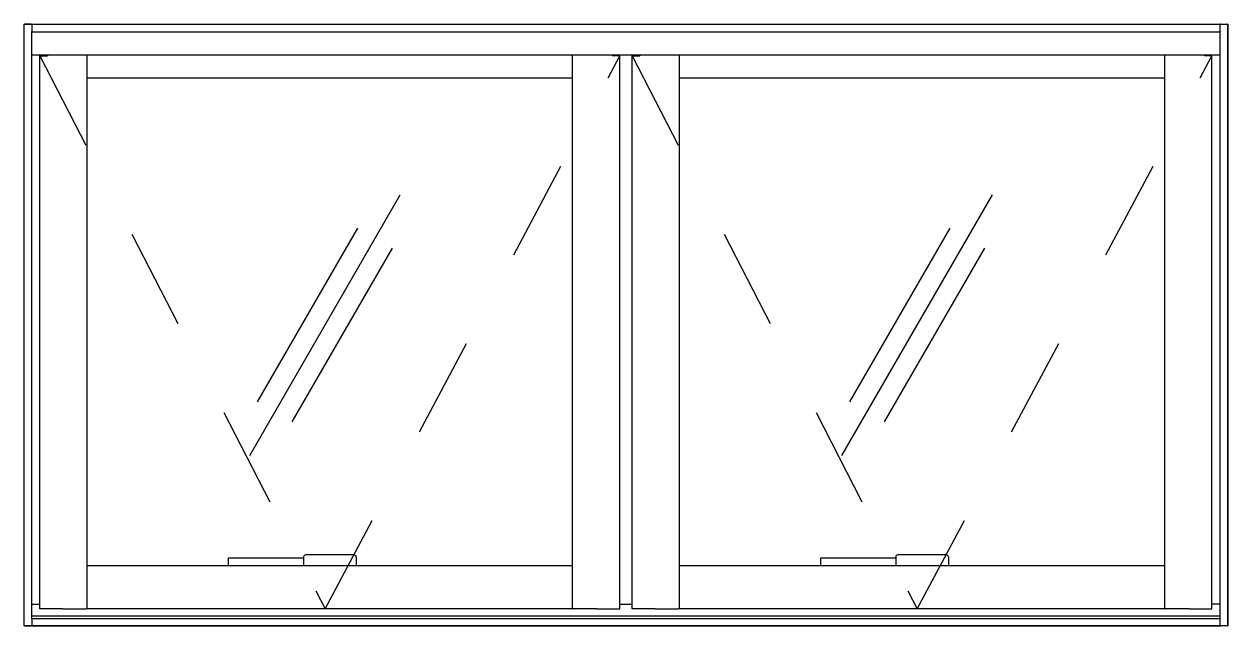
# Model space of a CAD drawing. Header units: millimetres. Extents: x 339.34 to 340.54, y 1066.5 to 1067.1.
import ezdxf

# ---------------------------------------------------------------- set-up
doc = ezdxf.new("R2010")
doc.units = ezdxf.units.MM
doc.header["$LTSCALE"] = 0.5
doc.linetypes.add('HIDDEN2', pattern=[0.1875, 0.125, -0.0625])
doc.layers.add('Gravia_Janelas', color=1, linetype='Continuous')
doc.layers.add('Gravia_Janelas_hidden2', color=1, linetype='HIDDEN2')

msp = doc.modelspace()

# ---------------------------------------------------------------- linework, layer by layer
at = {"layer": 'Gravia_Janelas'}
for p, q in [((339.3372, 1067.101), (339.3376, 1067.101)), ((339.3372, 1066.501), (339.3372, 1067.101)), ((339.3444, 1067.101), (339.3376, 1067.101)), ((339.3444, 1067.101), (339.3448, 1067.101)), ((339.3448, 1067.1006), (339.3448, 1067.101)), ((339.3448, 1067.101), (340.5296, 1067.101)), ((339.3448, 1067.1006), (339.3448, 1067.0938)), ((340.5296, 1067.101), (340.5296, 1067.1006)), ((340.53, 1067.101), (340.5296, 1067.101)), ((340.5296, 1067.0938), (340.5296, 1067.1006)), ((340.53, 1067.101), (340.5368, 1067.101)), ((340.5372, 1067.101), (340.5368, 1067.101)), ((340.5372, 1066.501), (340.5372, 1067.101)), ((339.3448, 1067.0934), (339.3448, 1067.0938)), ((339.3448, 1067.0934), (340.5296, 1067.0934)), ((339.3448, 1066.5086), (339.3448, 1067.0934)), ((340.5296, 1067.0938), (340.5296, 1067.0934)), ((340.5296, 1066.5086), (340.5296, 1067.0934)), ((339.3448, 1067.0705), (340.5296, 1067.0705)), ((339.3531, 1067.0693), (339.3545, 1067.0693)), ((339.3531, 1066.518), (339.3531, 1067.0693)), ((339.3545, 1067.0693), (339.3606, 1067.0693)), ((339.3604, 1067.0693), (339.3604, 1067.0705)), ((339.3606, 1067.0705), (339.3606, 1067.0693)), ((339.4002, 1066.518), (339.4002, 1067.0705)), ((339.8839, 1066.518), (339.8839, 1067.0705)), ((339.9235, 1067.0705), (339.9235, 1067.0693)), ((339.9296, 1067.0693), (339.9235, 1067.0693)), ((339.9237, 1067.0705), (339.9237, 1067.0693)), ((339.931, 1067.0693), (339.9296, 1067.0693)), ((339.931, 1066.518), (339.931, 1067.0693)), ((339.9434, 1067.0693), (339.9448, 1067.0693)), ((339.9434, 1066.518), (339.9434, 1067.0693)), ((339.9448, 1067.0693), (339.9509, 1067.0693)), ((339.9507, 1067.0705), (339.9507, 1067.0693)), ((339.9509, 1067.0705), (339.9509, 1067.0693)), ((339.9905, 1066.518), (339.9905, 1067.0705)), ((340.4742, 1066.518), (340.4742, 1067.0705)), ((340.5138, 1067.0705), (340.5138, 1067.0693)), ((340.5199, 1067.0693), (340.5138, 1067.0693)), ((340.514, 1067.0693), (340.514, 1067.0705)), ((340.5213, 1067.0693), (340.5199, 1067.0693)), ((340.5213, 1066.518), (340.5213, 1067.0693)), ((339.4002, 1067.0473), (339.8839, 1067.0473)), ((339.9905, 1067.0473), (340.4742, 1067.0473)), ((339.5622, 1066.6711), (339.7122, 1066.9309)), ((340.1525, 1066.6711), (340.3025, 1066.9309)), ((339.5699, 1066.7244), (339.6699, 1066.8976)), ((340.1602, 1066.7244), (340.2602, 1066.8976)), ((339.6046, 1066.7044), (339.7046, 1066.8776)), ((340.1949, 1066.7044), (340.2949, 1066.8776)), ((339.8839, 1066.561), (339.4002, 1066.561)), ((339.5411, 1066.569), (339.5418, 1066.569)), ((339.5411, 1066.561), (339.5411, 1066.569)), ((339.5418, 1066.569), (339.6158, 1066.569)), ((339.6158, 1066.5698), (339.6158, 1066.561)), ((339.6663, 1066.5718), (339.6178, 1066.5718)), ((339.6683, 1066.5698), (339.6683, 1066.561)), ((340.4742, 1066.561), (339.9905, 1066.561)), ((340.1314, 1066.569), (340.1321, 1066.569)), ((340.1314, 1066.561), (340.1314, 1066.569)), ((340.1321, 1066.569), (340.2061, 1066.569)), ((340.2061, 1066.5698), (340.2061, 1066.561)), ((340.2566, 1066.5718), (340.2081, 1066.5718)), ((340.2586, 1066.5698), (340.2586, 1066.561)), ((339.3448, 1066.5228), (339.3452, 1066.5228)), ((339.3452, 1066.5228), (339.3531, 1066.5228)), ((339.3545, 1066.518), (339.3531, 1066.518)), ((339.3759, 1066.518), (339.3545, 1066.518)), ((339.3759, 1066.518), (339.3994, 1066.518)), ((339.4002, 1066.518), (339.3994, 1066.518)), ((339.8839, 1066.518), (339.4002, 1066.518)), ((339.8839, 1066.518), (339.8847, 1066.518)), ((339.9082, 1066.518), (339.8847, 1066.518)), ((339.9082, 1066.518), (339.9296, 1066.518)), ((339.9296, 1066.518), (339.931, 1066.518)), ((339.931, 1066.5228), (339.9434, 1066.5228)), ((339.9448, 1066.518), (339.9434, 1066.518)), ((339.9662, 1066.518), (339.9448, 1066.518)), ((339.9662, 1066.518), (339.9897, 1066.518)), ((339.9905, 1066.518), (339.9897, 1066.518)), ((340.4742, 1066.518), (339.9905, 1066.518)), ((340.4742, 1066.518), (340.475, 1066.518)), ((340.4985, 1066.518), (340.475, 1066.518)), ((340.4985, 1066.518), (340.5199, 1066.518)), ((340.5199, 1066.518), (340.5213, 1066.518)), ((340.5292, 1066.5228), (340.5213, 1066.5228)), ((340.5296, 1066.5228), (340.5292, 1066.5228)), ((339.3376, 1066.501), (339.3372, 1066.501)), ((339.3376, 1066.501), (339.3444, 1066.501)), ((339.3448, 1066.501), (339.3444, 1066.501)), ((339.3448, 1066.511), (340.5296, 1066.511)), ((339.3448, 1066.5082), (339.3448, 1066.5086)), ((339.3448, 1066.5086), (340.5296, 1066.5086)), ((339.3448, 1066.5082), (339.3448, 1066.5014)), ((339.3448, 1066.501), (339.3448, 1066.5014)), ((339.3448, 1066.501), (340.5296, 1066.501)), ((340.5296, 1066.5086), (340.5296, 1066.5082)), ((340.5296, 1066.5014), (340.5296, 1066.5082)), ((340.5296, 1066.5014), (340.5296, 1066.501)), ((340.5296, 1066.501), (340.53, 1066.501)), ((340.5368, 1066.501), (340.53, 1066.501)), ((340.5368, 1066.501), (340.5372, 1066.501))]:
    msp.add_line(p, q, dxfattribs=at)
at = {"layer": 'Gravia_Janelas', "color": 2}
msp.add_lwpolyline([(339.3372, 1067.101), (340.5372, 1067.101), (340.5372, 1066.501), (339.3372, 1066.501)], close=True, dxfattribs=at)
at = {"layer": 'Gravia_Janelas'}
for centre, start, end in [((339.6178, 1066.5698), 90, 180), ((339.6663, 1066.5698), 0, 90), ((340.2081, 1066.5698), 90, 180), ((340.2566, 1066.5698), 0, 90)]:
    msp.add_arc(centre, 0.002, start, end, dxfattribs=at)
at = {"layer": 'Gravia_Janelas_hidden2'}
for points in [[(339.3531, 1067.0693), (339.6372, 1066.518), (339.931, 1067.0693)], [(339.9434, 1067.0693), (340.2275, 1066.518), (340.5213, 1067.0693)]]:
    msp.add_lwpolyline(points, dxfattribs=at)

doc.saveas('drawing.dxf')
